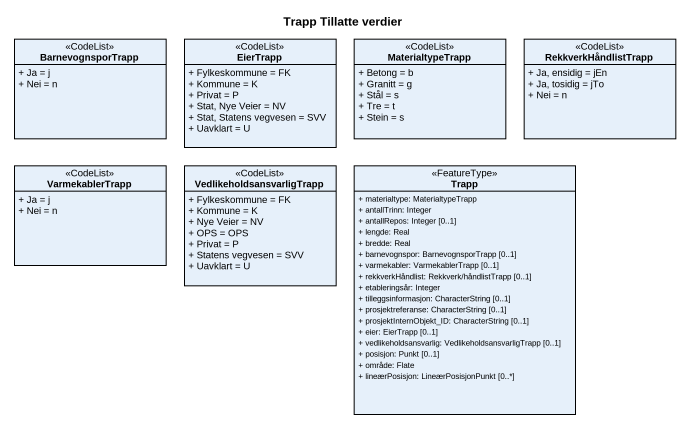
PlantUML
@startuml
title Trapp Tillatte verdier
hide circle
hide empty members
skinparam classAttributeIconSize 0
class BarnevognsporTrapp <<CodeList>> {
  + Ja = j
  + Nei = n
}
class EierTrapp <<CodeList>> {
  + Fylkeskommune = FK
  + Kommune = K
  + Privat = P
  + Stat, Nye Veier = NV
  + Stat, Statens vegvesen = SVV
  + Uavklart = U
}
class MaterialtypeTrapp <<CodeList>> {
  + Betong = b
  + Granitt = g
  + Stål = s
  + Tre = t
  + Stein = s
}
class RekkverkHåndlistTrapp <<CodeList>> {
  + Ja, ensidig = jEn
  + Ja, tosidig = jTo
  + Nei = n
}
class VarmekablerTrapp <<CodeList>> {
  + Ja = j
  + Nei = n
}
class VedlikeholdsansvarligTrapp <<CodeList>> {
  + Fylkeskommune = FK
  + Kommune = K
  + Nye Veier = NV
  + OPS = OPS
  + Privat = P
  + Statens vegvesen = SVV
  + Uavklart = U
}
class Trapp <<FeatureType>> {
  + materialtype: MaterialtypeTrapp
  + antallTrinn: Integer
  + antallRepos: Integer [0..1]
  + lengde: Real
  + bredde: Real
  + barnevognspor: BarnevognsporTrapp [0..1]
  + varmekabler: VarmekablerTrapp [0..1]
  + rekkverkHåndlist: Rekkverk/håndlistTrapp [0..1]
  + etableringsår: Integer
  + tilleggsinformasjon: CharacterString [0..1]
  + prosjektreferanse: CharacterString [0..1]
  + prosjektInternObjekt_ID: CharacterString [0..1]
  + eier: EierTrapp [0..1]
  + vedlikeholdsansvarlig: VedlikeholdsansvarligTrapp [0..1]
  + posisjon: Punkt [0..1]
  + område: Flate
  + lineærPosisjon: LineærPosisjonPunkt [0..*]
}
@enduml
